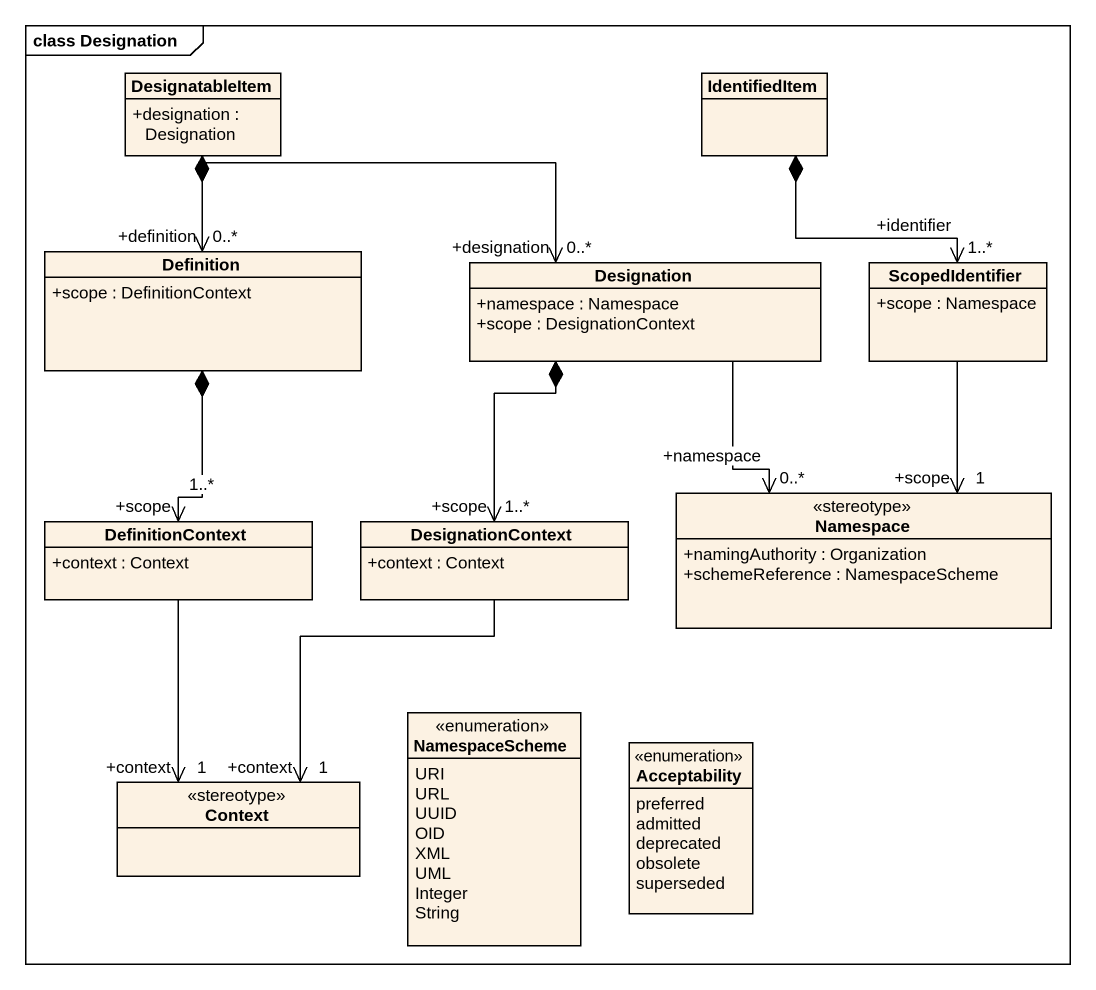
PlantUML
@startuml
mainframe class Designation
hide circle
hide empty members
skinparam classAttributeIconSize 0
class DesignatableItem {
  +designation : Designation
}
class IdentifiedItem
class Definition {
  +scope : DefinitionContext
}
class Designation {
  +namespace : Namespace
  +scope : DesignationContext
}
class ScopedIdentifier {
  +scope : Namespace
}
class "Namespace" as Namespace_ <<stereotype>> {
  +namingAuthority : Organization
  +schemeReference : NamespaceScheme
}
class DefinitionContext {
  +context : Context
}
class DesignationContext {
  +context : Context
}
enum NamespaceScheme {
  URI
  URL
  UUID
  OID
  XML
  UML
  Integer
  String
}
class Context <<stereotype>>
enum Acceptability {
  preferred
  admitted
  deprecated
  obsolete
  superseded
}
Definition "+definition\n0..*" <-up-* DesignatableItem
Designation "+designation\n0..*" <-left-* DesignatableItem
ScopedIdentifier "+identifier\n1..*" <-up-* IdentifiedItem
Namespace_ "+namespace\n0..*" <-up- Designation
Namespace_ "+scope\n1" <-up- ScopedIdentifier
DefinitionContext "+scope\n1..*" <-up-* Definition
DesignationContext "+scope\n1..*" <-up-* Designation
Context "+context\n1" <-up- DefinitionContext
Context "+context\n1" <-up- DesignationContext
@enduml
